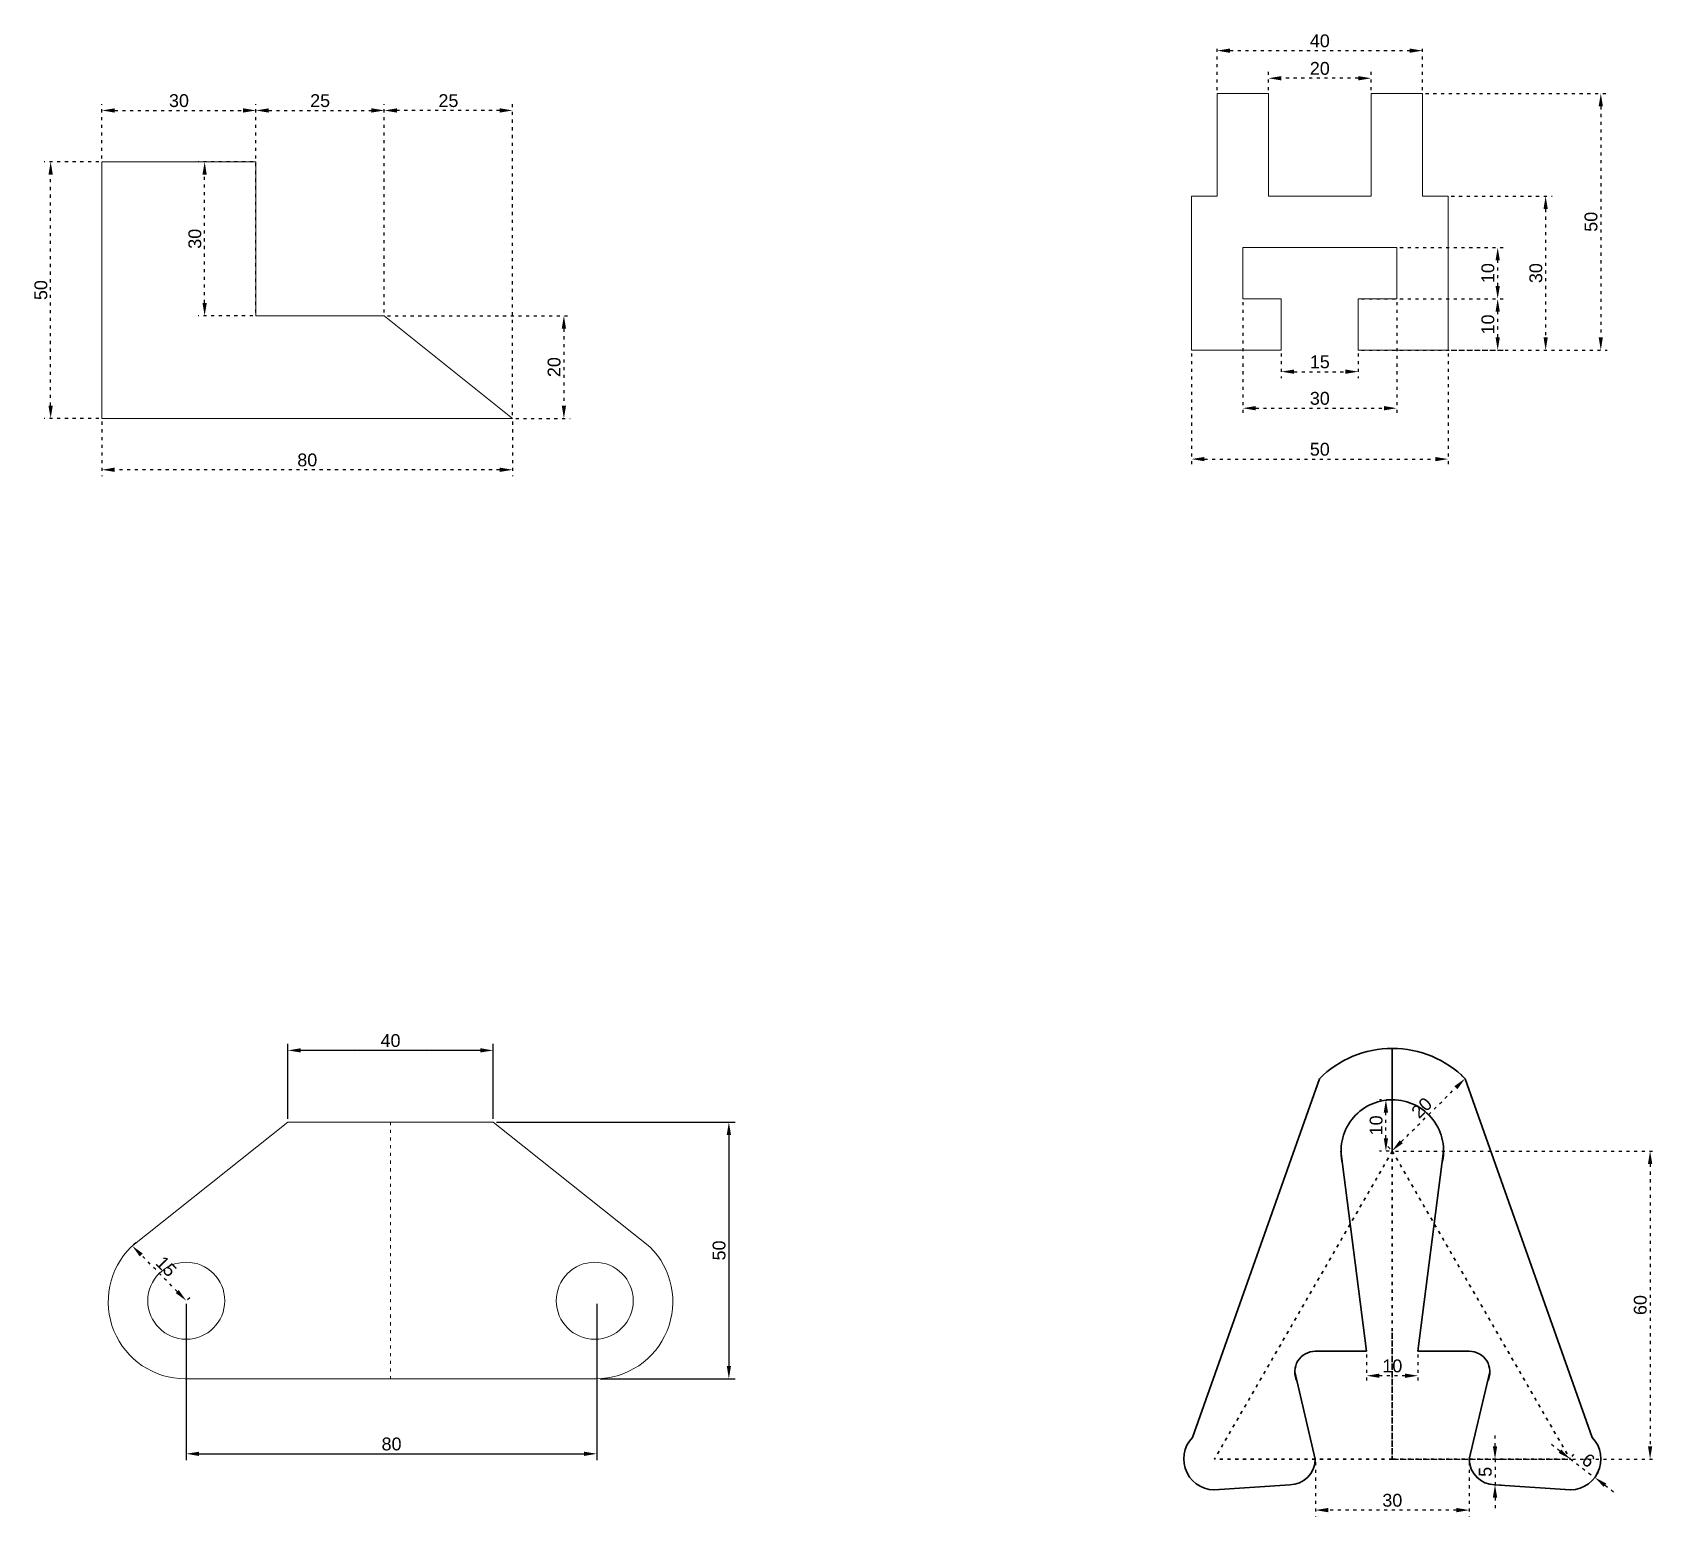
# Model space of a CAD drawing. Header units: millimetres. Extents: x 1655 to 2052, y 242 to 1814.
# Drawn here: x 1686.5 to 2002.9, y 1106.1 to 1395.2 of the extents above; entities that cross this region are included whole.
import ezdxf

# ---------------------------------------------------------------- set-up
doc = ezdxf.new("R2010")
doc.units = ezdxf.units.MM
doc.header["$LTSCALE"] = 0.0005
doc.linetypes.add('ACAD_ISO03W100', pattern=[30, 12, -18])
doc.styles.get("Standard").update_dxf_attribs({"font": 'arial.ttf'})
doc.dimstyles.new('ISO-25', dxfattribs={"dimtxt": 2.5, "dimasz": 2.5, "dimexe": 1.25, "dimexo": 0.625, "dimtad": 1, "dimtxsty": 'Standard', "dimcen": 2.5, "dimadec": 0, "dimazin": 0, "dimtfac": 1, "dimtmove": 0, "dimatfit": 3, "dimfxl": 1, "dimarcsym": 0})

# ---------------------------------------------------------------- blocks, each defined once
blk = doc.blocks.new('*D42')
at = {"layer": 'Defpoints', "color": 0, "linetype": 'ACAD_ISO03W100', "lineweight": -2, "ltscale": 100, "transparency": 16777216}
for p, q in [((1699.38, 1370), (1688.75, 1370)), ((1690, 1322.5), (1690, 1367.5)), ((1699.38, 1320), (1688.75, 1320))]:
    blk.add_line(p, q, dxfattribs=at)
at = {"layer": 'Defpoints', "color": 0, "linetype": 'ACAD_ISO03W100', "lineweight": 20, "ltscale": 100, "transparency": 16777216}
for p in [(1690, 1370), (1700, 1370), (1700, 1320)]:
    blk.add_point(p, dxfattribs=at)
for points in [[(1689.58, 1367.5), (1690.42, 1367.5), (1690, 1370)], [(1689.58, 1322.5), (1690.42, 1322.5), (1690, 1320)]]:
    blk.add_solid(points, dxfattribs=at)
at = {"layer": 'Defpoints', "color": 0, "linetype": 'ACAD_ISO03W100', "lineweight": 20, "ltscale": 100, "transparency": 16777216, "insert": (1688.1, 1345), "char_height": 2.5, "attachment_point": 5, "rotation": 90}
blk.add_mtext('50', dxfattribs=at)
blk = doc.blocks.new('*D43')
at = {"layer": 'Defpoints', "color": 0, "linetype": 'ACAD_ISO03W100', "lineweight": -2, "ltscale": 100, "transparency": 16777216}
for p, q in [((1700, 1319.38), (1700, 1308.75)), ((1780, 1319.38), (1780, 1308.75)), ((1777.5, 1310), (1702.5, 1310))]:
    blk.add_line(p, q, dxfattribs=at)
at = {"layer": 'Defpoints', "color": 0, "linetype": 'ACAD_ISO03W100', "lineweight": 20, "ltscale": 100, "transparency": 16777216}
for p in [(1700, 1320), (1780, 1320), (1700, 1310)]:
    blk.add_point(p, dxfattribs=at)
for points in [[(1702.5, 1310.42), (1702.5, 1309.58), (1700, 1310)], [(1777.5, 1310.42), (1777.5, 1309.58), (1780, 1310)]]:
    blk.add_solid(points, dxfattribs=at)
at = {"layer": 'Defpoints', "color": 0, "linetype": 'ACAD_ISO03W100', "lineweight": 20, "ltscale": 100, "transparency": 16777216, "insert": (1740, 1311.9), "char_height": 2.5, "attachment_point": 5}
blk.add_mtext('80', dxfattribs=at)
blk = doc.blocks.new('*D44')
at = {"layer": 'Defpoints', "color": 0, "linetype": 'ACAD_ISO03W100', "lineweight": -2, "ltscale": 100, "transparency": 16777216}
for p, q in [((1700, 1370.62), (1700, 1381.25)), ((1702.5, 1380), (1727.5, 1380)), ((1730, 1370.62), (1730, 1381.25))]:
    blk.add_line(p, q, dxfattribs=at)
at = {"layer": 'Defpoints', "color": 0, "linetype": 'ACAD_ISO03W100', "lineweight": 20, "ltscale": 100, "transparency": 16777216}
for p in [(1730, 1380), (1700, 1370), (1730, 1370)]:
    blk.add_point(p, dxfattribs=at)
for points in [[(1702.5, 1380.42), (1702.5, 1379.58), (1700, 1380)], [(1727.5, 1380.42), (1727.5, 1379.58), (1730, 1380)]]:
    blk.add_solid(points, dxfattribs=at)
at = {"layer": 'Defpoints', "color": 0, "linetype": 'ACAD_ISO03W100', "lineweight": 20, "ltscale": 100, "transparency": 16777216, "insert": (1715, 1381.9), "char_height": 2.5, "attachment_point": 5}
blk.add_mtext('30', dxfattribs=at)
blk = doc.blocks.new('*D45')
at = {"layer": 'Defpoints', "color": 0, "linetype": 'ACAD_ISO03W100', "lineweight": -2, "ltscale": 100, "transparency": 16777216}
for p, q in [((1730, 1340.62), (1730, 1381.25)), ((1732.5, 1380), (1752.5, 1380)), ((1755, 1340.62), (1755, 1381.25))]:
    blk.add_line(p, q, dxfattribs=at)
at = {"layer": 'Defpoints', "color": 0, "linetype": 'ACAD_ISO03W100', "lineweight": 20, "ltscale": 100, "transparency": 16777216}
for p in [(1755, 1380), (1730, 1340), (1755, 1340)]:
    blk.add_point(p, dxfattribs=at)
for points in [[(1732.5, 1380.42), (1732.5, 1379.58), (1730, 1380)], [(1752.5, 1380.42), (1752.5, 1379.58), (1755, 1380)]]:
    blk.add_solid(points, dxfattribs=at)
at = {"layer": 'Defpoints', "color": 0, "linetype": 'ACAD_ISO03W100', "lineweight": 20, "ltscale": 100, "transparency": 16777216, "insert": (1742.5, 1381.9), "char_height": 2.5, "attachment_point": 5}
blk.add_mtext('25', dxfattribs=at)
blk = doc.blocks.new('*D46')
at = {"layer": 'Defpoints', "color": 0, "linetype": 'ACAD_ISO03W100', "lineweight": -2, "ltscale": 100, "transparency": 16777216}
for p, q in [((1755.63, 1340), (1791.25, 1340)), ((1790, 1337.5), (1790, 1322.5)), ((1780.63, 1320), (1791.25, 1320))]:
    blk.add_line(p, q, dxfattribs=at)
at = {"layer": 'Defpoints', "color": 0, "linetype": 'ACAD_ISO03W100', "lineweight": 20, "ltscale": 100, "transparency": 16777216}
for p in [(1755, 1340), (1780, 1320), (1790, 1320)]:
    blk.add_point(p, dxfattribs=at)
for points in [[(1789.58, 1337.5), (1790.42, 1337.5), (1790, 1340)], [(1789.58, 1322.5), (1790.42, 1322.5), (1790, 1320)]]:
    blk.add_solid(points, dxfattribs=at)
at = {"layer": 'Defpoints', "color": 0, "linetype": 'ACAD_ISO03W100', "lineweight": 20, "ltscale": 100, "transparency": 16777216, "insert": (1788.1, 1330), "char_height": 2.5, "attachment_point": 5, "rotation": 90}
blk.add_mtext('20', dxfattribs=at)
blk = doc.blocks.new('*D47')
at = {"layer": 'Defpoints', "color": 0, "linetype": 'ACAD_ISO03W100', "lineweight": -2, "ltscale": 100, "transparency": 16777216}
for p, q in [((1755, 1340.62), (1755, 1381.25)), ((1777.5, 1380), (1757.5, 1380)), ((1780, 1320.62), (1780, 1381.25))]:
    blk.add_line(p, q, dxfattribs=at)
at = {"layer": 'Defpoints', "color": 0, "linetype": 'ACAD_ISO03W100', "lineweight": 20, "ltscale": 100, "transparency": 16777216}
for p in [(1755, 1380), (1755, 1340), (1780, 1320)]:
    blk.add_point(p, dxfattribs=at)
for points in [[(1757.5, 1380.42), (1757.5, 1379.58), (1755, 1380)], [(1777.5, 1380.42), (1777.5, 1379.58), (1780, 1380)]]:
    blk.add_solid(points, dxfattribs=at)
at = {"layer": 'Defpoints', "color": 0, "linetype": 'ACAD_ISO03W100', "lineweight": 20, "ltscale": 100, "transparency": 16777216, "insert": (1767.5, 1381.9), "char_height": 2.5, "attachment_point": 5}
blk.add_mtext('25', dxfattribs=at)
blk = doc.blocks.new('*D48')
at = {"layer": 'Defpoints', "color": 0, "linetype": 'ACAD_ISO03W100', "lineweight": -2, "ltscale": 100, "transparency": 16777216}
for p, q in [((1729.38, 1370), (1718.75, 1370)), ((1720, 1342.5), (1720, 1367.5)), ((1729.38, 1340), (1718.75, 1340))]:
    blk.add_line(p, q, dxfattribs=at)
at = {"layer": 'Defpoints', "color": 0, "linetype": 'ACAD_ISO03W100', "lineweight": 20, "ltscale": 100, "transparency": 16777216}
for p in [(1720, 1370), (1730, 1370), (1730, 1340)]:
    blk.add_point(p, dxfattribs=at)
for points in [[(1719.58, 1367.5), (1720.42, 1367.5), (1720, 1370)], [(1719.58, 1342.5), (1720.42, 1342.5), (1720, 1340)]]:
    blk.add_solid(points, dxfattribs=at)
at = {"layer": 'Defpoints', "color": 0, "linetype": 'ACAD_ISO03W100', "lineweight": 20, "ltscale": 100, "transparency": 16777216, "insert": (1718.1, 1355), "char_height": 2.5, "attachment_point": 5, "rotation": 90}
blk.add_mtext('30', dxfattribs=at)
blk = doc.blocks.new('*D60')
at = {"layer": 'Defpoints', "color": 0, "linetype": 'ACAD_ISO03W100', "lineweight": -2, "ltscale": 100, "transparency": 16777216}
for p, q in [((1952.9, 1353.31), (1973.19, 1353.31)), ((1971.94, 1345.81), (1971.94, 1350.81)), ((1952.9, 1343.31), (1973.19, 1343.31))]:
    blk.add_line(p, q, dxfattribs=at)
at = {"layer": 'Defpoints', "color": 0, "linetype": 'ACAD_ISO03W100', "lineweight": 20, "ltscale": 100, "transparency": 16777216}
for p in [(1952.28, 1353.31), (1971.94, 1353.31), (1952.28, 1343.31)]:
    blk.add_point(p, dxfattribs=at)
for points in [[(1971.52, 1350.81), (1972.36, 1350.81), (1971.94, 1353.31)], [(1971.52, 1345.81), (1972.36, 1345.81), (1971.94, 1343.31)]]:
    blk.add_solid(points, dxfattribs=at)
at = {"layer": 'Defpoints', "color": 0, "linetype": 'ACAD_ISO03W100', "lineweight": 20, "ltscale": 100, "transparency": 16777216, "insert": (1970.04, 1348.31), "char_height": 2.5, "attachment_point": 5, "rotation": 90}
blk.add_mtext('10', dxfattribs=at)
blk = doc.blocks.new('*D61')
at = {"layer": 'Defpoints', "color": 0, "linetype": 'ACAD_ISO03W100', "lineweight": -2, "ltscale": 100, "transparency": 16777216}
for p, q in [((1945.4, 1343.31), (1973.19, 1343.31)), ((1971.94, 1335.81), (1971.94, 1340.81)), ((1945.4, 1333.31), (1973.19, 1333.31))]:
    blk.add_line(p, q, dxfattribs=at)
at = {"layer": 'Defpoints', "color": 0, "linetype": 'ACAD_ISO03W100', "lineweight": 20, "ltscale": 100, "transparency": 16777216}
for p in [(1944.78, 1343.31), (1971.94, 1343.31), (1944.78, 1333.31)]:
    blk.add_point(p, dxfattribs=at)
for points in [[(1971.52, 1340.81), (1972.36, 1340.81), (1971.94, 1343.31)], [(1971.52, 1335.81), (1972.36, 1335.81), (1971.94, 1333.31)]]:
    blk.add_solid(points, dxfattribs=at)
at = {"layer": 'Defpoints', "color": 0, "linetype": 'ACAD_ISO03W100', "lineweight": 20, "ltscale": 100, "transparency": 16777216, "insert": (1970.04, 1338.31), "char_height": 2.5, "attachment_point": 5, "rotation": 90}
blk.add_mtext('10', dxfattribs=at)
blk = doc.blocks.new('*D62')
at = {"layer": 'Defpoints', "color": 0, "linetype": 'ACAD_ISO03W100', "lineweight": -2, "ltscale": 100, "transparency": 16777216}
for p, q in [((1962.9, 1363.31), (1982.53, 1363.31)), ((1981.28, 1360.81), (1981.28, 1335.81)), ((1962.9, 1333.31), (1982.53, 1333.31))]:
    blk.add_line(p, q, dxfattribs=at)
at = {"layer": 'Defpoints', "color": 0, "linetype": 'ACAD_ISO03W100', "lineweight": 20, "ltscale": 100, "transparency": 16777216}
for p in [(1962.28, 1363.31), (1962.28, 1333.31), (1981.28, 1333.31)]:
    blk.add_point(p, dxfattribs=at)
for points in [[(1980.87, 1360.81), (1981.7, 1360.81), (1981.28, 1363.31)], [(1980.87, 1335.81), (1981.7, 1335.81), (1981.28, 1333.31)]]:
    blk.add_solid(points, dxfattribs=at)
at = {"layer": 'Defpoints', "color": 0, "linetype": 'ACAD_ISO03W100', "lineweight": 20, "ltscale": 100, "transparency": 16777216, "insert": (1979.38, 1348.31), "char_height": 2.5, "attachment_point": 5, "rotation": 90}
blk.add_mtext('30', dxfattribs=at)
blk = doc.blocks.new('*D63')
at = {"layer": 'Defpoints', "color": 0, "linetype": 'ACAD_ISO03W100', "lineweight": -2, "ltscale": 100, "transparency": 16777216}
for p, q in [((1957.9, 1383.31), (1993.28, 1383.31)), ((1992.03, 1380.81), (1992.03, 1335.81)), ((1962.9, 1333.31), (1993.28, 1333.31))]:
    blk.add_line(p, q, dxfattribs=at)
at = {"layer": 'Defpoints', "color": 0, "linetype": 'ACAD_ISO03W100', "lineweight": 20, "ltscale": 100, "transparency": 16777216}
for p in [(1957.28, 1383.31), (1962.28, 1333.31), (1992.03, 1333.31)]:
    blk.add_point(p, dxfattribs=at)
for points in [[(1991.61, 1380.81), (1992.44, 1380.81), (1992.03, 1383.31)], [(1991.61, 1335.81), (1992.44, 1335.81), (1992.03, 1333.31)]]:
    blk.add_solid(points, dxfattribs=at)
at = {"layer": 'Defpoints', "color": 0, "linetype": 'ACAD_ISO03W100', "lineweight": 20, "ltscale": 100, "transparency": 16777216, "insert": (1990.13, 1358.31), "char_height": 2.5, "attachment_point": 5, "rotation": 90}
blk.add_mtext('50', dxfattribs=at)
blk = doc.blocks.new('*D64')
at = {"layer": 'Defpoints', "color": 0, "linetype": 'ACAD_ISO03W100', "lineweight": -2, "ltscale": 100, "transparency": 16777216}
for p, q in [((1929.78, 1332.68), (1929.78, 1327.86)), ((1944.78, 1332.68), (1944.78, 1327.86)), ((1932.28, 1329.11), (1942.28, 1329.11))]:
    blk.add_line(p, q, dxfattribs=at)
at = {"layer": 'Defpoints', "color": 0, "linetype": 'ACAD_ISO03W100', "lineweight": 20, "ltscale": 100, "transparency": 16777216}
for p in [(1929.78, 1333.31), (1944.78, 1333.31), (1944.78, 1329.11)]:
    blk.add_point(p, dxfattribs=at)
for points in [[(1932.28, 1329.53), (1932.28, 1328.69), (1929.78, 1329.11)], [(1942.28, 1329.53), (1942.28, 1328.69), (1944.78, 1329.11)]]:
    blk.add_solid(points, dxfattribs=at)
at = {"layer": 'Defpoints', "color": 0, "linetype": 'ACAD_ISO03W100', "lineweight": 20, "ltscale": 100, "transparency": 16777216, "insert": (1937.28, 1331.01), "char_height": 2.5, "attachment_point": 5}
blk.add_mtext('15', dxfattribs=at)
blk = doc.blocks.new('*D65')
at = {"layer": 'Defpoints', "color": 0, "linetype": 'ACAD_ISO03W100', "lineweight": -2, "ltscale": 100, "transparency": 16777216}
for p, q in [((1922.28, 1342.68), (1922.28, 1320.74)), ((1952.28, 1342.68), (1952.28, 1320.74)), ((1924.78, 1321.99), (1949.78, 1321.99))]:
    blk.add_line(p, q, dxfattribs=at)
at = {"layer": 'Defpoints', "color": 0, "linetype": 'ACAD_ISO03W100', "lineweight": 20, "ltscale": 100, "transparency": 16777216}
for p in [(1922.28, 1343.31), (1952.28, 1343.31), (1952.28, 1321.99)]:
    blk.add_point(p, dxfattribs=at)
for points in [[(1924.78, 1322.41), (1924.78, 1321.58), (1922.28, 1321.99)], [(1949.78, 1322.41), (1949.78, 1321.58), (1952.28, 1321.99)]]:
    blk.add_solid(points, dxfattribs=at)
at = {"layer": 'Defpoints', "color": 0, "linetype": 'ACAD_ISO03W100', "lineweight": 20, "ltscale": 100, "transparency": 16777216, "insert": (1937.28, 1323.9), "char_height": 2.5, "attachment_point": 5}
blk.add_mtext('30', dxfattribs=at)
blk = doc.blocks.new('*D66')
at = {"layer": 'Defpoints', "color": 0, "linetype": 'ACAD_ISO03W100', "lineweight": -2, "ltscale": 100, "transparency": 16777216}
for p, q in [((1912.28, 1332.68), (1912.28, 1310.83)), ((1962.28, 1332.68), (1962.28, 1310.83)), ((1914.78, 1312.08), (1959.78, 1312.08))]:
    blk.add_line(p, q, dxfattribs=at)
at = {"layer": 'Defpoints', "color": 0, "linetype": 'ACAD_ISO03W100', "lineweight": 20, "ltscale": 100, "transparency": 16777216}
for p in [(1912.28, 1333.31), (1962.28, 1333.31), (1962.28, 1312.08)]:
    blk.add_point(p, dxfattribs=at)
for points in [[(1914.78, 1312.49), (1914.78, 1311.66), (1912.28, 1312.08)], [(1959.78, 1312.49), (1959.78, 1311.66), (1962.28, 1312.08)]]:
    blk.add_solid(points, dxfattribs=at)
at = {"layer": 'Defpoints', "color": 0, "linetype": 'ACAD_ISO03W100', "lineweight": 20, "ltscale": 100, "transparency": 16777216, "insert": (1937.28, 1313.98), "char_height": 2.5, "attachment_point": 5}
blk.add_mtext('50', dxfattribs=at)
blk = doc.blocks.new('*D67')
at = {"layer": 'Defpoints', "color": 0, "linetype": 'ACAD_ISO03W100', "lineweight": -2, "ltscale": 100, "transparency": 16777216}
for p, q in [((1917.28, 1383.93), (1917.28, 1392.9)), ((1957.28, 1383.93), (1957.28, 1392.9)), ((1919.78, 1391.65), (1954.78, 1391.65))]:
    blk.add_line(p, q, dxfattribs=at)
at = {"layer": 'Defpoints', "color": 0, "linetype": 'ACAD_ISO03W100', "lineweight": 20, "ltscale": 100, "transparency": 16777216}
for p in [(1957.28, 1391.65), (1917.28, 1383.31), (1957.28, 1383.31)]:
    blk.add_point(p, dxfattribs=at)
for points in [[(1919.78, 1392.07), (1919.78, 1391.23), (1917.28, 1391.65)], [(1954.78, 1392.07), (1954.78, 1391.23), (1957.28, 1391.65)]]:
    blk.add_solid(points, dxfattribs=at)
at = {"layer": 'Defpoints', "color": 0, "linetype": 'ACAD_ISO03W100', "lineweight": 20, "ltscale": 100, "transparency": 16777216, "insert": (1937.28, 1393.55), "char_height": 2.5, "attachment_point": 5}
blk.add_mtext('40', dxfattribs=at)
blk = doc.blocks.new('*D68')
at = {"layer": 'Defpoints', "color": 0, "linetype": 'ACAD_ISO03W100', "lineweight": -2, "ltscale": 100, "transparency": 16777216}
for p, q in [((1927.28, 1383.93), (1927.28, 1387.52)), ((1944.78, 1386.27), (1929.78, 1386.27)), ((1947.28, 1383.93), (1947.28, 1387.52))]:
    blk.add_line(p, q, dxfattribs=at)
at = {"layer": 'Defpoints', "color": 0, "linetype": 'ACAD_ISO03W100', "lineweight": 20, "ltscale": 100, "transparency": 16777216}
for p in [(1927.28, 1386.27), (1927.28, 1383.31), (1947.28, 1383.31)]:
    blk.add_point(p, dxfattribs=at)
for points in [[(1929.78, 1386.69), (1929.78, 1385.86), (1927.28, 1386.27)], [(1944.78, 1386.69), (1944.78, 1385.86), (1947.28, 1386.27)]]:
    blk.add_solid(points, dxfattribs=at)
at = {"layer": 'Defpoints', "color": 0, "linetype": 'ACAD_ISO03W100', "lineweight": 20, "ltscale": 100, "transparency": 16777216, "insert": (1937.28, 1388.18), "char_height": 2.5, "attachment_point": 5}
blk.add_mtext('20', dxfattribs=at)
blk = doc.blocks.new('*D70')
at = {"layer": 'Defpoints', "color": 0, "linetype": 'ACAD_ISO03W100', "lineweight": -2, "ltscale": 100, "transparency": 16777216}
for p, q in [((1706.15, 1159.04), (1706.79, 1159.68)), ((1714.67, 1149.89), (1707.66, 1157.02)), ((1716.66, 1148.35), (1717.31, 1148.98))]:
    blk.add_line(p, q, dxfattribs=at)
at = {"layer": 'Defpoints', "color": 0, "linetype": 'ACAD_ISO03W100', "lineweight": 20, "ltscale": 100, "transparency": 16777216}
for p in [(1705.7, 1158.6), (1705.9, 1158.8), (1716.22, 1147.91)]:
    blk.add_point(p, dxfattribs=at)
for points in [[(1707.95, 1157.31), (1707.36, 1156.73), (1705.9, 1158.8)], [(1714.97, 1150.18), (1714.37, 1149.6), (1716.42, 1148.11)]]:
    blk.add_solid(points, dxfattribs=at)
at = {"layer": 'Defpoints', "color": 0, "linetype": 'ACAD_ISO03W100', "lineweight": 20, "ltscale": 100, "transparency": 16777216, "insert": (1712.52, 1154.79), "char_height": 2.5, "attachment_point": 5, "rotation": 314.523}
blk.add_mtext('15', dxfattribs=at)
blk = doc.blocks.new('*D71')
at = {"layer": 'Defpoints', "color": 0, "linetype": 'ByBlock', "lineweight": -2, "ltscale": 100, "transparency": 16777216}
for p, q in [((1716.42, 1147.48), (1716.42, 1117.04)), ((1796.42, 1147.48), (1796.42, 1117.04)), ((1718.92, 1118.29), (1793.92, 1118.29))]:
    blk.add_line(p, q, dxfattribs=at)
at = {"layer": 'Defpoints', "color": 0, "linetype": 'ByBlock', "lineweight": 20, "ltscale": 100, "transparency": 16777216}
for p in [(1716.42, 1148.11), (1796.42, 1148.11), (1796.42, 1118.29)]:
    blk.add_point(p, dxfattribs=at)
for points in [[(1718.92, 1118.7), (1718.92, 1117.87), (1716.42, 1118.29)], [(1793.92, 1118.7), (1793.92, 1117.87), (1796.42, 1118.29)]]:
    blk.add_solid(points, dxfattribs=at)
at = {"layer": 'Defpoints', "color": 0, "linetype": 'ByBlock', "lineweight": 20, "ltscale": 100, "transparency": 16777216, "insert": (1756.42, 1120.19), "char_height": 2.5, "attachment_point": 5}
blk.add_mtext('80', dxfattribs=at)
blk = doc.blocks.new('*D72')
at = {"layer": 'Defpoints', "color": 0, "linetype": 'ByBlock', "lineweight": -2, "ltscale": 100, "transparency": 16777216}
for p, q in [((1736.22, 1183.53), (1736.22, 1198.13)), ((1773.72, 1196.88), (1738.72, 1196.88)), ((1776.22, 1183.53), (1776.22, 1198.13))]:
    blk.add_line(p, q, dxfattribs=at)
at = {"layer": 'Defpoints', "color": 0, "linetype": 'ByBlock', "lineweight": 20, "ltscale": 100, "transparency": 16777216}
for p in [(1736.22, 1196.88), (1736.22, 1182.91), (1776.22, 1182.91)]:
    blk.add_point(p, dxfattribs=at)
for points in [[(1738.72, 1197.3), (1738.72, 1196.47), (1736.22, 1196.88)], [(1773.72, 1197.3), (1773.72, 1196.47), (1776.22, 1196.88)]]:
    blk.add_solid(points, dxfattribs=at)
at = {"layer": 'Defpoints', "color": 0, "linetype": 'ByBlock', "lineweight": 20, "ltscale": 100, "transparency": 16777216, "insert": (1756.22, 1198.78), "char_height": 2.5, "attachment_point": 5}
blk.add_mtext('40', dxfattribs=at)
blk = doc.blocks.new('*D73')
at = {"layer": 'Defpoints', "color": 0, "linetype": 'ByBlock', "lineweight": -2, "ltscale": 100, "transparency": 16777216}
for p, q in [((1776.84, 1182.91), (1823.39, 1182.91)), ((1822.14, 1180.41), (1822.14, 1135.41)), ((1797.05, 1132.91), (1823.39, 1132.91))]:
    blk.add_line(p, q, dxfattribs=at)
at = {"layer": 'Defpoints', "color": 0, "linetype": 'ByBlock', "lineweight": 20, "ltscale": 100, "transparency": 16777216}
for p in [(1776.22, 1182.91), (1796.42, 1132.91), (1822.14, 1132.91)]:
    blk.add_point(p, dxfattribs=at)
for points in [[(1821.73, 1180.41), (1822.56, 1180.41), (1822.14, 1182.91)], [(1821.73, 1135.41), (1822.56, 1135.41), (1822.14, 1132.91)]]:
    blk.add_solid(points, dxfattribs=at)
at = {"layer": 'Defpoints', "color": 0, "linetype": 'ByBlock', "lineweight": 20, "ltscale": 100, "transparency": 16777216, "insert": (1820.24, 1157.91), "char_height": 2.5, "attachment_point": 5, "rotation": 90}
blk.add_mtext('50', dxfattribs=at)
blk = doc.blocks.new('*D89')
at = {"layer": 'Defpoints', "color": 0, "linetype": 'ACAD_ISO03W100', "lineweight": -2, "ltscale": 100, "transparency": 16777216}
for p, q in [((1950.78, 1187.27), (1948.91, 1187.27)), ((1950.16, 1179.77), (1950.16, 1184.77)), ((1950.78, 1177.27), (1948.91, 1177.27))]:
    blk.add_line(p, q, dxfattribs=at)
at = {"layer": 'Defpoints', "color": 0, "linetype": 'ACAD_ISO03W100', "lineweight": 30, "ltscale": 100, "transparency": 16777216}
for p in [(1950.16, 1187.27), (1951.41, 1187.27), (1951.41, 1177.27)]:
    blk.add_point(p, dxfattribs=at)
for points in [[(1949.74, 1184.77), (1950.58, 1184.77), (1950.16, 1187.27)], [(1949.74, 1179.77), (1950.58, 1179.77), (1950.16, 1177.27)]]:
    blk.add_solid(points, dxfattribs=at)
at = {"layer": 'Defpoints', "color": 0, "linetype": 'ACAD_ISO03W100', "lineweight": 30, "ltscale": 100, "transparency": 16777216, "insert": (1948.26, 1182.27), "char_height": 2.5, "attachment_point": 5, "rotation": 90}
blk.add_mtext('10', dxfattribs=at)
blk = doc.blocks.new('*D90')
at = {"layer": 'Defpoints', "color": 0, "linetype": 'ACAD_ISO03W100', "lineweight": -2, "ltscale": 100, "transparency": 16777216}
for p, q in [((1965.17, 1191.8), (1964.7, 1192.28)), ((1953.15, 1179.07), (1963.8, 1189.63)), ((1950.97, 1177.72), (1950.49, 1178.2))]:
    blk.add_line(p, q, dxfattribs=at)
at = {"layer": 'Defpoints', "color": 0, "linetype": 'ACAD_ISO03W100', "lineweight": 30, "ltscale": 100, "transparency": 16777216}
for p in [(1965.58, 1191.39), (1965.61, 1191.35), (1951.41, 1177.27)]:
    blk.add_point(p, dxfattribs=at)
for points in [[(1963.51, 1189.92), (1964.1, 1189.33), (1965.58, 1191.39)], [(1952.85, 1179.37), (1953.44, 1178.77), (1951.37, 1177.31)]]:
    blk.add_solid(points, dxfattribs=at)
at = {"layer": 'Defpoints', "color": 0, "linetype": 'ACAD_ISO03W100', "lineweight": 30, "ltscale": 100, "transparency": 16777216, "insert": (1957.14, 1185.7), "char_height": 2.5, "attachment_point": 5, "rotation": 44.7417}
blk.add_mtext('20', dxfattribs=at)
blk = doc.blocks.new('*D91')
at = {"layer": 'Defpoints', "color": 0, "linetype": 'ACAD_ISO03W100', "lineweight": -2, "ltscale": 100, "transparency": 16777216}
for p, q in [((1946.41, 1137.65), (1946.41, 1132.25)), ((1956.41, 1137.65), (1956.41, 1132.25)), ((1953.91, 1133.5), (1948.91, 1133.5))]:
    blk.add_line(p, q, dxfattribs=at)
at = {"layer": 'Defpoints', "color": 0, "linetype": 'ACAD_ISO03W100', "lineweight": 30, "ltscale": 100, "transparency": 16777216}
for p in [(1946.41, 1138.27), (1956.41, 1138.27), (1946.41, 1133.5)]:
    blk.add_point(p, dxfattribs=at)
for points in [[(1948.91, 1133.92), (1948.91, 1133.08), (1946.41, 1133.5)], [(1953.91, 1133.92), (1953.91, 1133.08), (1956.41, 1133.5)]]:
    blk.add_solid(points, dxfattribs=at)
at = {"layer": 'Defpoints', "color": 0, "linetype": 'ACAD_ISO03W100', "lineweight": 30, "ltscale": 100, "transparency": 16777216, "insert": (1951.41, 1135.4), "char_height": 2.5, "attachment_point": 5}
blk.add_mtext('10', dxfattribs=at)
blk = doc.blocks.new('*D92')
at = {"layer": 'Defpoints', "color": 0, "linetype": 'ACAD_ISO03W100', "lineweight": -2, "ltscale": 100, "transparency": 16777216}
for p, q in [((1936.41, 1116.65), (1936.41, 1106.07)), ((1966.41, 1116.65), (1966.41, 1106.07)), ((1963.91, 1107.32), (1938.91, 1107.32))]:
    blk.add_line(p, q, dxfattribs=at)
at = {"layer": 'Defpoints', "color": 0, "linetype": 'ACAD_ISO03W100', "lineweight": 30, "ltscale": 100, "transparency": 16777216}
for p in [(1936.41, 1117.27), (1966.41, 1117.27), (1936.41, 1107.32)]:
    blk.add_point(p, dxfattribs=at)
for points in [[(1938.91, 1107.74), (1938.91, 1106.9), (1936.41, 1107.32)], [(1963.91, 1107.74), (1963.91, 1106.9), (1966.41, 1107.32)]]:
    blk.add_solid(points, dxfattribs=at)
at = {"layer": 'Defpoints', "color": 0, "linetype": 'ACAD_ISO03W100', "lineweight": 30, "ltscale": 100, "transparency": 16777216, "insert": (1951.41, 1109.22), "char_height": 2.5, "attachment_point": 5}
blk.add_mtext('30', dxfattribs=at)
blk = doc.blocks.new('*D93')
at = {"layer": 'Defpoints', "color": 0, "linetype": 'ACAD_ISO03W100', "lineweight": -2, "ltscale": 100, "transparency": 16777216}
for p, q in [((1984.07, 1118.8), (1982.08, 1120.31)), ((1986.07, 1117.29), (1990.85, 1113.68)), ((1986.43, 1117.77), (1986.82, 1118.29)), ((1991.21, 1114.15), (1991.61, 1114.67)), ((1992.85, 1112.17), (1994.84, 1110.66))]:
    blk.add_line(p, q, dxfattribs=at)
at = {"layer": 'Defpoints', "color": 0, "linetype": 'ACAD_ISO03W100', "lineweight": 30, "ltscale": 100, "transparency": 16777216}
for p in [(1986.05, 1117.27), (1990.84, 1113.66), (1990.85, 1113.68)]:
    blk.add_point(p, dxfattribs=at)
for points in [[(1984.32, 1119.13), (1983.82, 1118.47), (1986.07, 1117.29)], [(1993.1, 1112.5), (1992.6, 1111.84), (1990.85, 1113.68)]]:
    blk.add_solid(points, dxfattribs=at)
at = {"layer": 'Defpoints', "color": 0, "linetype": 'ACAD_ISO03W100', "lineweight": 30, "ltscale": 100, "transparency": 16777216, "insert": (1989.61, 1117), "char_height": 2.5, "attachment_point": 5, "rotation": 322.9186}
blk.add_mtext('6', dxfattribs=at)
blk = doc.blocks.new('*D94')
at = {"layer": 'Defpoints', "color": 0, "linetype": 'ACAD_ISO03W100', "lineweight": -2, "ltscale": 100, "transparency": 16777216}
for p, q in [((1971.42, 1119.77), (1971.42, 1122.27)), ((1971.42, 1117.27), (1971.42, 1112.27)), ((1972.03, 1117.27), (1972.67, 1117.27)), ((1972.03, 1112.27), (1972.67, 1112.27)), ((1971.42, 1109.77), (1971.42, 1107.27))]:
    blk.add_line(p, q, dxfattribs=at)
at = {"layer": 'Defpoints', "color": 0, "linetype": 'ACAD_ISO03W100', "lineweight": 30, "ltscale": 100, "transparency": 16777216}
for p in [(1971.41, 1117.27), (1971.41, 1112.27), (1971.42, 1112.27)]:
    blk.add_point(p, dxfattribs=at)
for points in [[(1971, 1119.77), (1971.84, 1119.77), (1971.42, 1117.27)], [(1971, 1109.77), (1971.84, 1109.77), (1971.42, 1112.27)]]:
    blk.add_solid(points, dxfattribs=at)
at = {"layer": 'Defpoints', "color": 0, "linetype": 'ACAD_ISO03W100', "lineweight": 30, "ltscale": 100, "transparency": 16777216, "insert": (1969.53, 1114.77), "char_height": 2.5, "attachment_point": 5, "rotation": 90}
blk.add_mtext('5', dxfattribs=at)
blk = doc.blocks.new('*D95')
at = {"layer": 'Defpoints', "color": 0, "linetype": 'ACAD_ISO03W100', "lineweight": -2, "ltscale": 100, "transparency": 16777216}
for p, q in [((1952.03, 1177.27), (2002.89, 1177.27)), ((2001.64, 1174.77), (2001.64, 1119.77)), ((1952.03, 1117.27), (2002.89, 1117.27))]:
    blk.add_line(p, q, dxfattribs=at)
at = {"layer": 'Defpoints', "color": 0, "linetype": 'ACAD_ISO03W100', "lineweight": 30, "ltscale": 100, "transparency": 16777216}
for p in [(1951.41, 1177.27), (1951.41, 1117.27), (2001.64, 1117.27)]:
    blk.add_point(p, dxfattribs=at)
for points in [[(2001.22, 1174.77), (2002.05, 1174.77), (2001.64, 1177.27)], [(2001.22, 1119.77), (2002.05, 1119.77), (2001.64, 1117.27)]]:
    blk.add_solid(points, dxfattribs=at)
at = {"layer": 'Defpoints', "color": 0, "linetype": 'ACAD_ISO03W100', "lineweight": 30, "ltscale": 100, "transparency": 16777216, "insert": (1999.73, 1147.27), "char_height": 2.5, "attachment_point": 5, "rotation": 90}
blk.add_mtext('60', dxfattribs=at)

msp = doc.modelspace()

# ---------------------------------------------------------------- linework, layer by layer
at = {"layer": 'Defpoints', "linetype": 'ByBlock', "lineweight": 20, "ltscale": 100}
for p, q in [((1917.276, 1363.308), (1917.276, 1383.308)), ((1917.276, 1383.308), (1927.276, 1383.308)), ((1927.276, 1383.308), (1927.276, 1363.308)), ((1947.276, 1363.308), (1947.276, 1383.308)), ((1947.276, 1383.308), (1957.276, 1383.308)), ((1957.276, 1383.308), (1957.276, 1363.308)), ((1700, 1320), (1700, 1370)), ((1700, 1370), (1730, 1370)), ((1730, 1370), (1730, 1340)), ((1912.276, 1333.308), (1912.276, 1363.308)), ((1912.276, 1363.308), (1917.276, 1363.308)), ((1927.276, 1363.308), (1947.276, 1363.308)), ((1957.276, 1363.308), (1962.276, 1363.308)), ((1962.276, 1363.308), (1962.276, 1333.308)), ((1952.276, 1353.308), (1922.276, 1353.308)), ((1922.276, 1353.308), (1922.276, 1343.308)), ((1952.276, 1343.308), (1952.276, 1353.308)), ((1922.276, 1343.308), (1929.776, 1343.308)), ((1929.776, 1333.308), (1929.776, 1343.308)), ((1944.776, 1333.308), (1944.776, 1343.308)), ((1944.776, 1343.308), (1952.276, 1343.308)), ((1730, 1340), (1755, 1340)), ((1755, 1340), (1780, 1320)), ((1912.276, 1333.308), (1929.776, 1333.308)), ((1962.276, 1333.308), (1944.776, 1333.308)), ((1780, 1320), (1700, 1320)), ((1749.142, 1196.295), (1749.142, 1196.295)), ((1763.295, 1196.295), (1763.295, 1196.295)), ((1736.219, 1182.908), (1705.701, 1158.603)), ((1756.219, 1182.908), (1736.219, 1182.908)), ((1756.219, 1182.908), (1776.219, 1182.908)), ((1776.219, 1182.908), (1806.737, 1158.603)), ((1716.219, 1132.908), (1756.219, 1132.908)), ((1796.219, 1132.908), (1756.219, 1132.908))]:
    msp.add_line(p, q, dxfattribs=at)
at = {"layer": 'Defpoints', "linetype": 'ByBlock', "lineweight": 30, "ltscale": 100}
for p, q in [((1951.409, 1177.273), (1951.409, 1197.273)), ((1951.409, 1177.273), (1951.409, 1197.273)), ((1937.203, 1191.352), (1912.489, 1121.479)), ((1965.615, 1191.352), (1990.329, 1121.479)), ((1941.409, 1177.273), (1946.409, 1138.273)), ((1961.409, 1177.273), (1956.409, 1138.273)), ((1936.409, 1138.273), (1946.409, 1138.273)), ((1966.409, 1138.273), (1956.409, 1138.273)), ((1936.409, 1117.273), (1932.409, 1134.273)), ((1966.409, 1117.273), (1970.409, 1134.273)), ((1916.768, 1117.273), (1916.768, 1117.273)), ((1986.05, 1117.273), (1986.05, 1117.273)), ((1931.409, 1112.273), (1916.768, 1111.273)), ((1971.409, 1112.273), (1986.05, 1111.273))]:
    msp.add_line(p, q, dxfattribs=at)
at = {"layer": 'Defpoints', "linetype": 'ACAD_ISO03W100', "lineweight": 20, "ltscale": 100}
msp.add_line((1756.219, 1182.908), (1756.219, 1132.908), dxfattribs=at)
msp.add_line((1756.219, 1182.908), (1756.219, 1132.908), dxfattribs=at)
at = {"layer": 'Defpoints', "linetype": 'ACAD_ISO03W100', "lineweight": 30, "ltscale": 100}
for p, q in [((1951.409, 1177.273), (1916.768, 1117.273)), ((1951.409, 1177.273), (1951.409, 1117.273)), ((1951.409, 1177.273), (1951.409, 1117.273)), ((1951.409, 1177.273), (1986.05, 1117.273)), ((1951.409, 1177.273), (1951.409, 1117.273)), ((1951.409, 1177.273), (1951.409, 1117.273)), ((1951.409, 1117.273), (1951.409, 1142.273)), ((1951.409, 1117.273), (1951.409, 1142.273)), ((1951.409, 1117.273), (1951.409, 1134.273)), ((1951.409, 1117.273), (1951.409, 1134.273)), ((1951.409, 1117.273), (1916.768, 1117.273)), ((1951.409, 1117.273), (1926.409, 1117.273)), ((1951.409, 1117.273), (1931.409, 1117.273)), ((1951.409, 1117.273), (1986.05, 1117.273)), ((1951.409, 1117.273), (1976.409, 1117.273)), ((1951.409, 1117.273), (1971.409, 1117.273))]:
    msp.add_line(p, q, dxfattribs=at)
at = {"layer": 'Defpoints', "linetype": 'ByBlock', "lineweight": 20, "ltscale": 100}
for centre in [(1716.422, 1148.108), (1796.016, 1148.108)]:
    msp.add_circle(centre, 7.5, dxfattribs=at)
at = {"layer": 'Defpoints', "linetype": 'ByBlock', "lineweight": 30, "ltscale": 100}
for centre, radius, start, end in [((1951.409, 1177.273), 20, 90, 135.25831), ((1951.409, 1177.273), 20, 44.74169, 90), ((1951.409, 1177.273), 10, 90, 194.61152), ((1951.409, 1177.273), 10, 345.38848, 90), ((1936.409, 1134.273), 4, 90, 206.48104), ((1966.409, 1134.273), 4, 333.51896, 90), ((1916.768, 1117.273), 6, 135.49848, 277.81461), ((1986.05, 1117.273), 6, 262.18539, 44.50152), ((1931.409, 1117.273), 5, 270, 0), ((1971.409, 1117.273), 5, 180, 270)]:
    msp.add_arc(centre, radius, start, end, dxfattribs=at)
at = {"layer": 'Defpoints', "linetype": 'ByBlock', "lineweight": 20, "ltscale": 100}
for centre, start, end in [((1716.219, 1147.908), 134.52296, 270), ((1796.219, 1147.908), 270, 45.47704)]:
    msp.add_arc(centre, 15, start, end, dxfattribs=at)

# ---------------------------------------------------------------- dimensions: what is measured, and where the dimension line sits
at = {"layer": 'Defpoints', "linetype": 'ACAD_ISO03W100', "lineweight": 20, "ltscale": 100}
for base, p1, p2, picture, middle in [((1957.276, 1391.649), (1917.276, 1383.308), (1957.276, 1383.308), '*D67', (1937.276, 1393.55)), ((1927.276, 1386.274), (1947.276, 1383.308), (1927.276, 1383.308), '*D68', (1937.276, 1388.176)), ((1730, 1380), (1700, 1370), (1730, 1370), '*D44', (1715, 1381.902)), ((1755, 1380), (1730, 1340), (1755, 1340), '*D45', (1742.5, 1381.901)), ((1755, 1380), (1780, 1320), (1755, 1340), '*D47', (1767.5, 1381.901)), ((1952.276, 1321.994), (1922.276, 1343.308), (1952.276, 1343.308), '*D65', (1937.276, 1323.897)), ((1962.276, 1312.077), (1912.276, 1333.308), (1962.276, 1333.308), '*D66', (1937.276, 1313.978)), ((1944.776, 1329.112), (1929.776, 1333.308), (1944.776, 1333.308), '*D64', (1937.276, 1331.013)), ((1700, 1310), (1780, 1320), (1700, 1320), '*D43', (1740, 1311.901))]:
    dim = msp.add_linear_dim(base=base, p1=p1, p2=p2, dimstyle='ISO-25', dxfattribs=at)
    dim.commit()
    dim.dimension.update_dxf_attribs({"geometry": picture, "text_midpoint": middle})
for base, p1, p2, picture, middle in [((1992.027, 1333.308), (1957.276, 1383.308), (1962.276, 1333.308), '*D63', (1990.125, 1358.308)), ((1690, 1370), (1700, 1320), (1700, 1370), '*D42', (1688.099, 1345)), ((1720, 1370), (1730, 1340), (1730, 1370), '*D48', (1718.098, 1355)), ((1981.283, 1333.308), (1962.276, 1363.308), (1962.276, 1333.308), '*D62', (1979.381, 1348.308)), ((1971.941, 1353.308), (1952.276, 1343.308), (1952.276, 1353.308), '*D60', (1970.04, 1348.308)), ((1971.941, 1343.308), (1944.776, 1333.308), (1944.776, 1343.308), '*D61', (1970.04, 1338.308)), ((1790, 1320), (1755, 1340), (1780, 1320), '*D46', (1788.099, 1330))]:
    dim = msp.add_linear_dim(base=base, p1=p1, p2=p2, angle=90, dimstyle='ISO-25', dxfattribs=at)
    dim.commit()
    dim.dimension.update_dxf_attribs({"geometry": picture, "text_midpoint": middle})
at = {"layer": 'Defpoints', "linetype": 'ByBlock', "lineweight": 20, "ltscale": 100}
for base, p1, p2, picture, middle in [((1736.219, 1196.882), (1776.219, 1182.908), (1736.219, 1182.908), '*D72', (1756.219, 1198.783)), ((1796.422, 1118.287), (1716.422, 1148.108), (1796.422, 1148.108), '*D71', (1756.422, 1120.188))]:
    dim = msp.add_linear_dim(base=base, p1=p1, p2=p2, dimstyle='ISO-25', dxfattribs=at)
    dim.commit()
    dim.dimension.update_dxf_attribs({"geometry": picture, "text_midpoint": middle})
at = {"layer": 'Defpoints', "linetype": 'ACAD_ISO03W100', "lineweight": 30, "ltscale": 100}
for p1, p2, distance, picture, middle in [((1951.409, 1177.273), (1965.615, 1191.352), 0.052, '*D90', (1957.137, 1185.7)), ((1986.05, 1117.273), (1990.837, 1113.656), 0.025, '*D93', (1989.605, 1117.002))]:
    dim = msp.add_aligned_dim(p1=p1, p2=p2, distance=distance, dimstyle='ISO-25', dxfattribs=at)
    dim.commit()
    dim.dimension.update_dxf_attribs({"geometry": picture, "text_midpoint": middle})
for base, p1, p2, picture, middle in [((1950.16, 1187.273), (1951.409, 1177.273), (1951.409, 1187.273), '*D89', (1948.258, 1182.273)), ((2001.636, 1117.273), (1951.409, 1177.273), (1951.409, 1117.273), '*D95', (1999.734, 1147.273)), ((1971.421, 1112.273), (1971.409, 1117.273), (1971.409, 1112.273), '*D94', (1969.525, 1114.773))]:
    dim = msp.add_linear_dim(base=base, p1=p1, p2=p2, angle=90, dimstyle='ISO-25', dxfattribs=at)
    dim.commit()
    dim.dimension.update_dxf_attribs({"geometry": picture, "text_midpoint": middle})
at = {"layer": 'Defpoints', "linetype": 'ByBlock', "lineweight": 20, "ltscale": 100}
dim = msp.add_linear_dim(base=(1822.144, 1132.909), p1=(1776.219, 1182.908), p2=(1796.422, 1132.909), angle=90, dimstyle='ISO-25', dxfattribs=at)
dim.commit()
dim.dimension.update_dxf_attribs({"geometry": '*D73', "text_midpoint": (1820.243, 1157.909)})
at = {"layer": 'Defpoints', "linetype": 'ACAD_ISO03W100', "lineweight": 20, "ltscale": 100}
dim = msp.add_aligned_dim(p1=(1716.219, 1147.908), p2=(1705.701, 1158.603), distance=-0.285, dimstyle='ISO-25', dxfattribs=at)
dim.commit()
dim.dimension.update_dxf_attribs({"geometry": '*D70', "text_midpoint": (1712.518, 1154.788)})
at = {"layer": 'Defpoints', "linetype": 'ACAD_ISO03W100', "lineweight": 30, "ltscale": 100}
for base, p1, p2, picture, middle in [((1946.409, 1133.501), (1956.409, 1138.273), (1946.409, 1138.273), '*D91', (1951.409, 1135.403)), ((1936.409, 1107.321), (1966.409, 1117.273), (1936.409, 1117.273), '*D92', (1951.409, 1109.224))]:
    dim = msp.add_linear_dim(base=base, p1=p1, p2=p2, dimstyle='ISO-25', dxfattribs=at)
    dim.commit()
    dim.dimension.update_dxf_attribs({"geometry": picture, "text_midpoint": middle})

doc.saveas('drawing.dxf')
